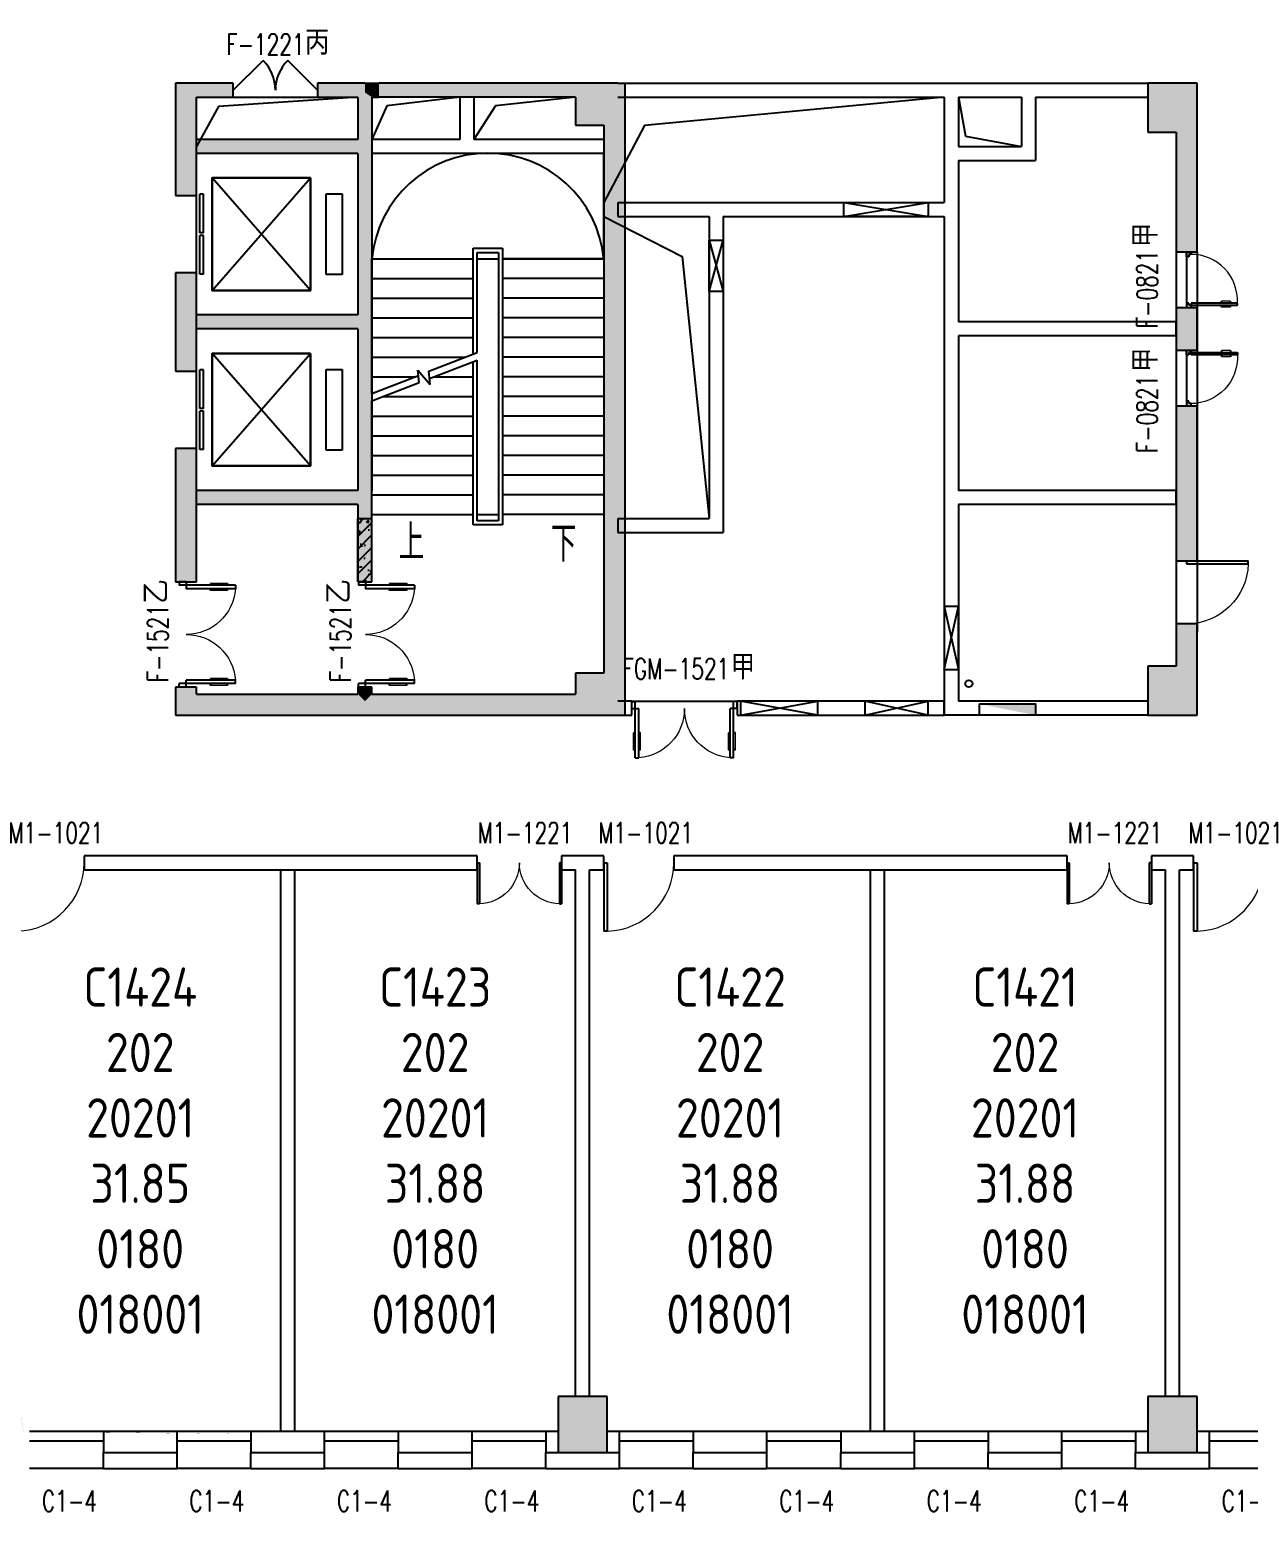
# Model space of a CAD drawing. Extents: x 2066852 to 2142668, y 313528 to 416301.
# Drawn here: x 2076938 to 2094308, y 313528 to 334627 of the extents above; entities that cross this region are included whole.
import ezdxf

# ---------------------------------------------------------------- set-up
doc = ezdxf.new("R2010")
doc.units = 0
doc.header["$LTSCALE"] = 1000
doc.header["$MEASUREMENT"] = 0
for name, color, linetype in [('body', 30, 'Continuous'), ('RM$', 5, 'Continuous'), ('RM$TXT', 5, 'Continuous'), ('消防', 222, 'Continuous')]:
    doc.layers.add(name, color=color, linetype=linetype)
doc.styles.add('_TCH_DIM', font='SIMPLEX', dxfattribs={"bigfont": 'GBCBIG'})
doc.styles.add('_TCH_WINDOW', font='txt.shx', dxfattribs={"height": 3.5, "bigfont": 'hztxt.shx'})
doc.styles.get("Standard").update_dxf_attribs({"font": 'gbenor.shx', "bigfont": 'gbcbig.shx'})

# ---------------------------------------------------------------- blocks, each defined once
blk = doc.blocks.new('cde')
at = {"layer": '消防'}
blk.add_hatch(color=256, dxfattribs=at).paths.add_polyline_path([(-873426.7166632321, -271674.3896962288), (-874226.7166632321, -271674.3896962288), (-873426.7166632321, -271834.3896962288)])
blk.add_lwpolyline([(-874226.7166632321, -271674.3896962288), (-873426.7166632321, -271674.3896962288), (-873426.7166632321, -271834.3896962288), (-874226.7166632321, -271834.3896962288)], close=True, dxfattribs=at)
blk = doc.blocks.new('$WINLIB2D$00000004')
for p, q in [((-0.5, 0.5), (0.5, 0.5)), ((-0.5, 0.2405796575893152), (0.5, 0.2405796575893152)), ((-0.4999999999999999, -0.5), (0.5, -0.5))]:
    blk.add_line(p, q)
blk = doc.blocks.new('$DorLib2D$00000001')
for p, q in [((0.45, 0.9750000000000001), (0.5000000000000002, 0.9750000000000001)), ((0.45, 0), (0.45, 0.9750000000000001)), ((0.5, 0), (0.5, 0.9750000000000001)), ((0.5, 0), (0.45, 0))]:
    blk.add_line(p, q)
at = {"lineweight": 13}
blk.add_arc((0.475, 0), 0.975, 91.4692835813538, 180, dxfattribs=at)
blk = doc.blocks.new('$DorLib2D$00000002')
for p, q in [((-0.5, -5.684341886080802e-17), (-0.5000000000000007, 0.4875)), ((-0.4750000000000007, 0.4875), (-0.5000000000000007, 0.4875)), ((-0.475, -2.842170943040401e-17), (-0.4750000000000007, 0.4875)), ((0.475, -2.842170943040401e-17), (0.4750000000000007, 0.4875)), ((0.4750000000000007, 0.4875), (0.5000000000000007, 0.4875)), ((0.5, -5.684341886080802e-17), (0.5000000000000007, 0.4875)), ((-0.5, -5.684341886080802e-17), (-0.475, -2.842170943040401e-17)), ((0.5, -5.684341886080802e-17), (0.475, -2.842170943040401e-17))]:
    blk.add_line(p, q)
at = {"lineweight": 13}
for centre, start, end in [((-0.4875, -4.263256414560601e-17), 0, 88.53071641864632), ((0.4875, -4.263256414560601e-17), 91.4692835813537, 180)]:
    blk.add_arc(centre, 0.4875, start, end, dxfattribs=at)
blk = doc.blocks.new('$DorLib2D$00000009')
for p, q in [((0.4128784780300046, 0.9052619659617922), (0.4128784780300046, 0.08070055595349494)), ((0.4541065485304194, 0.9052619659617922), (0.4128784780300046, 0.9052619659617922)), ((0.4541065485304194, 0.08070055595349494), (0.4541065485304194, 0.9052619659617922)), ((0.4128784780300046, 0.7821568824082695), (0.3780038555081039, 0.7821568824082694)), ((0.4128784780300046, 0.6235084014994399), (0.3780038555081039, 0.6235084014994398)), ((0.4889811710523202, 0.7821568824082694), (0.4541065485304194, 0.7821568824082695)), ((0.4889811710523202, 0.6235084014994398), (0.4541065485304194, 0.6235084014994399)), ((-0.4941390729791224, 0.08070055595349494), (-0.4529110024787076, 0.08070055595349494)), ((-0.4941390729791224, -0.001755585047334795), (-0.4941390729791224, 0.08070055595349494)), ((-0.4529110024787076, 0.08070055595349494), (-0.4529110024787076, 0.03947248545308008)), ((-0.4529110024787076, 0.03947248545308008), (-0.4116829319782927, 0.03947248545308008)), ((-0.4116829319782927, 0.03947248545308008), (-0.4116829319782927, -0.001755585047334795)), ((0.4128784780300046, 0.08070055595349494), (0.4541065485304194, 0.08070055595349494)), ((0.4541065485304194, 0.03947248545308008), (0.4128784780300046, 0.03947248545308008)), ((0.4128784780300046, 0.03947248545308008), (0.4128784780300046, -0.001755585047334795)), ((0.4953346190308343, 0.08070055595349494), (0.4541065485304194, 0.08070055595349494)), ((0.4541065485304194, 0.08070055595349494), (0.4541065485304194, 0.03947248545308008)), ((0.4953346190308343, -0.001755585047334795), (0.4953346190308343, 0.08070055595349494)), ((-0.4941390729791224, -0.001755585047334795), (-0.4941390729791224, -0.001755585047334795)), ((-0.4116829319782927, -0.001755585047334795), (-0.4941390729791224, -0.001755585047334795)), ((0.4128784780300046, -0.001755585047334795), (0.4953346190308343, -0.001755585047334795)), ((0.4953346190308343, -0.001755585047334795), (0.4953346190308343, -0.001755585047334795))]:
    blk.add_line(p, q)
at = {"lineweight": 13}
for p, q in [((0.3780038555081039, 0.7821568824082694), (0.3780038555081039, 0.6235084014994398)), ((0.4889811710523202, 0.7821568824082694), (0.4889811710523202, 0.6235084014994398))]:
    blk.add_line(p, q, dxfattribs=at)
blk.add_arc((0.3716497624938499, 0.08173193500353383), 0.8245614100082972, 87.13397114007623, 180.0716668053313, dxfattribs=at)
blk = doc.blocks.new('$DorLib2D$00000011')
for p, q in [((-0.4666666602065375, 0.4708801651422996), (-0.46666666020654, -0.06245316819156697)), ((-0.4666666602065375, 0.4708801651422996), (-0.4333333268731733, 0.4708801651422999)), ((-0.4333333268731733, 0.4708801651422999), (-0.4333333268731709, 0.004213498475166344)), ((0.4333333397943598, 0.4708801651422999), (0.4333333397943574, 0.004213498475166344)), ((0.4666666731277241, 0.4708801651422996), (0.4333333397943598, 0.4708801651422999)), ((0.4666666731277241, 0.4708801651422996), (0.4666666731277265, -0.06245316819156697)), ((-0.4833333268732257, 0.3962051976975873), (-0.466666660206538, 0.3962051976975872)), ((-0.41666666020649, 0.3962051976975873), (-0.4333333268731729, 0.3962051976975873)), ((0.4166666731276766, 0.3962051976975873), (0.4333333397943595, 0.3962051976975873)), ((0.4833333397944098, 0.3962051976975873), (0.4666666731277244, 0.3962051976975872)), ((-0.4833333268732233, 0.2345635206386193), (-0.4666666602065386, 0.2345635206386192)), ((-0.41666666020649, 0.2345635206386193), (-0.4333333268731721, 0.2345635206386192)), ((0.4166666731276741, 0.2345635206386193), (0.4333333397943586, 0.2345635206386192)), ((0.4833333397944074, 0.2345635206386193), (0.4666666731277251, 0.2345635206386192)), ((-0.4999999935399067, 0.004213498475166344), (-0.4333333268731709, 0.004213498475166344)), ((-0.4999999935399042, 0.004213498475176044), (-0.4999999935399067, -0.06245316819156697)), ((0.5000000064610932, 0.004213498475166344), (0.4333333397943574, 0.004213498475166344)), ((0.5000000064610907, 0.004213498475176044), (0.5000000064610932, -0.06245316819156697)), ((-0.4999999935399067, -0.06245316819156697), (-0.46666666020654, -0.06245316819156697)), ((0.5000000064610932, -0.06245316819156697), (0.4666666731277265, -0.06245316819156697))]:
    blk.add_line(p, q)
at = {"lineweight": 13}
for p, q in [((-0.4833333268732257, 0.3962051976975873), (-0.4833333268732233, 0.2345635206386193)), ((-0.41666666020649, 0.3962051976975873), (-0.41666666020649, 0.2345635206386193)), ((0.4166666731276766, 0.3962051976975873), (0.4166666731276741, 0.2345635206386193)), ((0.4833333397944098, 0.3962051976975873), (0.4833333397944074, 0.2345635206386193))]:
    blk.add_line(p, q, dxfattribs=at)
for centre, start, end in [((-0.46666666020654, 0.004213498475166344), 0, 85.90395624184767), ((0.4666666731277265, 0.004213498475166344), 94.09604375815232, 180)]:
    blk.add_arc(centre, 0.4666666666671332, start, end, dxfattribs=at)
blk = doc.blocks.new('$TCHSYS$LDOR22D')
for p, q in [((-0.5166666666663637, 0.8332552583810156), (-0.01666666666671013, 0.8332552583810156)), ((-0.5166666666663637, 0.8332552583810156), (-0.5166666666663637, 0.6666666666662593)), ((-0.01666666666671013, 0.8332552583810156), (-0.01666666666671013, 0.6666666666662593)), ((0.01666666666660888, 0.8332552583810156), (0.01666666666660888, 0.6666666666662593)), ((0.01666666666660888, 0.8332552583810156), (0.5166666666662572, 0.8332552583810156)), ((0.5166666666662572, 0.8332552583810156), (0.5166666666662572, 0.6666666666662593)), ((-0.5166666666663637, 0.6666666666662593), (-0.01666666666671013, 0.6666666666662593)), ((0.01666666666660888, 0.6666666666662593), (0.5166666666662572, 0.6666666666662593)), ((-0.5000000000000071, 0.4999999999999858), (0.5000000000000373, 0.4999999999999858))]:
    blk.add_line(p, q)
blk = doc.blocks.new('$DorLib2D$00000116')
at = {"color": 0}
for p, q in [((-0.4999999999999929, 7.105427357601002e-15), (-0.146446609406766, 0.353553390593234)), ((0.5000000000000071, 7.105427357601002e-15), (0.1464466094067731, 0.353553390593234))]:
    blk.add_line(p, q, dxfattribs=at)
for centre, radius, start, end in [((-0.4999999999984652, 4.831690603168681e-13), 0.4999999999984674, 0, 45), ((0.4999999999977511, 9.059419880941277e-13), 0.4999999999976598, 135, 180)]:
    blk.add_arc(centre, radius, start, end, dxfattribs=at)

msp = doc.modelspace()

# ---------------------------------------------------------------- hatches: boundary and pattern name
at = {"layer": 'body'}
for points in [[(2079313.169386288, 333664.5067237113), (2079838.169386306, 333664.5067237066), (2079838.169386308, 333864.5067237044), (2079013.169386288, 333864.5067237145)], [(2079013.169386288, 333864.5067237145), (2079013.169386288, 332264.506724525), (2079313.169386288, 332264.506724525), (2079313.169386288, 333664.5067237113)], [(2081713.169386332, 333864.5067236816), (2081038.169386308, 333864.5067236898), (2081038.169386306, 333664.506723692), (2081613.169386329, 333664.5067236832), (2081713.16938633, 333731.1733903391)], [(2081713.16938633, 333731.1733903391), (2081813.169386328, 333664.5067236527), (2081913.169386304, 333664.5067236792), (2081913.169386306, 333864.5067236792), (2081713.169386332, 333864.5067236816)], [(2083163.169386332, 333664.5067236776), (2083163.169386332, 333864.5067236776), (2081913.169386306, 333864.5067236778), (2081913.169386306, 333664.5067236778)], [(2084713.169386333, 333664.5067236775), (2084713.169386333, 333864.5067236775), (2083163.169386332, 333864.5067236776), (2083163.169386332, 333664.5067236776)], [(2085313.169386333, 333864.5067236774), (2084713.169386333, 333864.5067236772), (2084713.169386333, 333264.5067236772), (2085313.169386333, 333264.5067236774)], [(2085313.169386333, 333864.5067236774), (2085313.169386333, 333264.5067236774), (2085113.169386333, 333264.5067236774), (2085113.169386333, 333064.5067243578), (2085413.169386333, 333064.5067243578), (2085413.169386333, 333864.5067236774)], [(2092863.169386311, 333164.5028173328), (2093563.169386311, 333164.5028173328), (2093563.169386311, 333864.5067235836), (2092863.169386311, 333864.5067235836)], [(2081713.16938633, 333731.1733903391), (2081613.169386329, 333664.5067236832), (2081613.169386329, 333064.5067243645), (2081679.836052999, 332997.8400576981), (2081813.169386333, 333064.5067243651), (2081813.169386328, 333664.5067236527)], [(2093563.169386311, 333164.5028173328), (2093263.169386332, 333164.5028173328), (2093263.169386332, 331464.5067236815), (2093563.169386332, 331464.5067236815)], [(2081679.836052999, 332997.840057698), (2081613.169386329, 333064.5067243645), (2079313.169386292, 333064.5067243699), (2079313.169386292, 332864.5067243699), (2081613.169386335, 332864.5067243646)], [(2081679.836052999, 332997.8400576981), (2081613.169386335, 332864.5067243646), (2081613.169386336, 330564.5067246733), (2081679.836053, 330497.8400580064), (2081813.169386333, 330564.5067246726), (2081813.169386333, 333064.5067243651)], [(2085113.169386335, 325464.5067236798), (2085313.169386331, 325464.5067236799), (2085313.169386331, 324864.5067236798), (2085413.169386336, 324864.5067236798), (2085413.169386333, 333064.5067243578), (2085113.169386333, 333064.5067243578)], [(2079313.169386288, 329764.5067248302), (2079313.169386288, 331164.5067245251), (2079013.169386288, 331164.506724525), (2079013.169386288, 329764.5067248302)], [(2093563.169386332, 330064.5067236434), (2093563.169386332, 330664.5067236815), (2093263.169386332, 330664.5067236815), (2093263.169386332, 330064.5067236434)], [(2081679.836053, 330497.8400580064), (2081613.169386336, 330564.5067246733), (2079313.169386292, 330564.5067246776), (2079313.169386292, 330364.5067246776), (2081613.169386331, 330364.5067246734)], [(2081679.836053, 330497.8400580065), (2081613.169386331, 330364.5067246734), (2081613.169386332, 328064.5067249821), (2081679.836053, 327997.8400583158), (2081813.169386334, 328064.5067249833), (2081813.169386333, 330564.5067246726)], [(2093563.169386332, 327064.5067237324), (2093563.169386332, 329264.506723637), (2093263.169386332, 329264.506723637), (2093263.169386332, 327064.5067237324)], [(2079313.169386288, 326764.5067236921), (2079313.169386288, 328664.5067248302), (2079013.169386288, 328664.5067248302), (2079013.169386288, 326764.5067236922)], [(2081679.836053, 327997.8400583158), (2081613.169386332, 328064.5067249821), (2079313.169386292, 328064.5067249882), (2079313.169386292, 327864.5067249882), (2081613.169386335, 327864.5067249822)], [(2081613.169386335, 327864.5067249822), (2081613.169386337, 326764.5067236855), (2081813.169386333, 326764.5067236856), (2081813.169386334, 328064.5067249833), (2081679.836053, 327997.8400583158)], [(2093263.169386332, 325564.5028173339), (2093563.169386332, 325564.5028173339), (2093563.169386332, 326164.5067237324), (2093263.169386332, 326164.5067237324)], [(2092863.169386311, 324864.5067235847), (2093563.169386311, 324864.5067235847), (2093563.169386311, 325564.5028173339), (2092863.169386311, 325564.5028173339)], [(2085313.169386331, 325464.5067236799), (2084713.169386331, 325464.5067236797), (2084713.169386331, 324864.5067236797), (2085313.169386331, 324864.5067236799)], [(2079313.169386288, 325164.5067236947), (2079313.169386288, 325264.5067236921), (2079013.169386288, 325264.5067236921), (2079013.169386288, 324864.506723695)], [(2079313.169386288, 325164.5067236947), (2079013.169386288, 324864.506723695), (2081713.169386334, 324864.5067236889), (2081713.169386335, 325064.5067236884), (2081613.169386336, 325164.5067236893)], [(2081813.169386334, 325164.5067236872), (2081813.169386333, 325264.5067236856), (2081613.169386337, 325264.5067236855), (2081613.169386336, 325164.5067236893), (2081713.169386335, 325064.5067236884)], [(2081713.169386335, 325064.5067236884), (2081713.169386334, 324864.5067236889), (2084713.169386331, 324864.5067236817), (2084713.169386331, 325164.5067236817), (2081813.169386334, 325164.5067236872)], [(2084463.169386332, 314364.5067234883), (2085163.169386332, 314364.5067234883), (2085163.169386332, 315164.5028172377), (2084463.169386332, 315164.5028172377)], [(2092863.169386332, 314364.5067234883), (2093563.169386332, 314364.5067234883), (2093563.169386332, 315164.5028172377), (2092863.169386332, 315164.5028172377)]]:
    msp.add_hatch(color=256, dxfattribs=at).paths.add_polyline_path(points)
h = msp.add_hatch(dxfattribs=at)
h.set_pattern_fill('钢筋混凝土', color=256, scale=50, style=0)
h.set_pattern_definition([(45, (1903935.410986556, 671751.7089575301), (-88.38834764831843, 88.38834764831844), []), (49.99999999999999, (1903935.410986556, 671751.7089575301), (358.6300913003767, -31.37606749129755), [37.5, -412.5]), (355, (1903935.410986556, 671751.7089575301), (-69.3756668065, 376.0960668500059), [30, -330]), (100.4514, (1903965.296826555, 671749.09428753), (289.2546908570108, 344.7197710304768), [31.870095, -350.571056]), (46.18420000000002, (1903935.410986556, 671851.7089575301), (533.6205243128222, -82.75950716450905), [56.24999999999999, -618.7499999999999]), (96.6356, (1903979.879359056, 671844.81230403), (467.3313527743517, 487.0589354502209), [47.805144, -525.8565]), (351.1842, (1903935.410986556, 671851.7089575301), (467.3309725668136, 487.0593004626623), [45, -495]), (21, (1903985.410986556, 671826.7089575301), (298.4535260592309, -201.3094453326694), [37.5, -412.5]), (326.0000000000001, (1903985.410986556, 671826.7089575301), (121.6576659607909, 362.5750225234265), [30, -330]), (71.4514, (1904010.282103056, 671809.9331545301), (420.111314290745, 161.2652483549762), [31.870095, -350.571056]), (37.50000000000001, (1903935.410986556, 671751.7089575301), (6.079927658645334, 166.4469269156558), [0, -326, 0, -335, 0, -331.25]), (7.499999999999999, (1903935.410986556, 671751.7089575301), (131.5347687210743, 197.2058559411801), [0, -191, 0, -318.5, 0, -126.25]), (327.5, (1903823.910986556, 671751.7089575301), (266.9112180862045, -11.2774358671899), [0, -125, 0, -390, 0, -517.5]), (317.5, (1903773.910986556, 671751.7089575301), (291.5930846711931, 50.05249116615882), [0, -162.5, 0, -259, 0, -367.5])])
h.paths.add_polyline_path([(2081813.169386287, 326764.5067256571), (2081813.169386289, 327664.5067249872), (2081613.169386289, 327664.5067249878), (2081613.169386287, 326764.5067256576)])

# ---------------------------------------------------------------- linework, layer by layer
for p, q in [((2079838.169386308, 333864.5067237044), (2079013.169386288, 333864.5067237145)), ((2079013.169386288, 333864.5067237145), (2079013.169386288, 332264.506724525)), ((2079838.169386306, 333664.5067237066), (2079838.169386308, 333864.5067237044)), ((2081713.169386332, 333864.5067236816), (2081038.169386308, 333864.5067236898)), ((2081038.169386308, 333864.5067236898), (2081038.169386306, 333664.506723692)), ((2081713.169386332, 333864.5067236816), (2081913.169386306, 333864.5067236792)), ((2083163.169386332, 333864.5067236776), (2081913.169386306, 333864.5067236778)), ((2084713.169386332, 333864.5067236771), (2083163.169386332, 333864.5067236776)), ((2085313.169386333, 333864.5067236774), (2084713.169386333, 333864.5067236772)), ((2085313.169386332, 333864.5067236797), (2090163.169386328, 333864.5067237706)), ((2085413.169386333, 333864.5067236774), (2085413.169386333, 333064.5067243578)), ((2090163.169386328, 333864.5067237469), (2091263.169386328, 333864.5067237703)), ((2091263.169386328, 333864.5067237703), (2092863.169386307, 333864.5067238164)), ((2093563.169386311, 333864.5067235836), (2092863.169386311, 333864.5067235836)), ((2092863.169386311, 333864.5067235836), (2092863.169386311, 333164.5028173328)), ((2093563.169386311, 333164.5028173328), (2093563.169386311, 333864.5067235836)), ((2079313.169386288, 333664.5067237113), (2079838.169386306, 333664.5067237066)), ((2079313.169386288, 332264.506724525), (2079313.169386288, 333664.5067237113)), ((2081613.169386308, 333664.5067236844), (2079628.673909141, 333531.1233295191)), ((2079838.169386305, 333664.5067185439), (2081038.169386315, 333664.5067185293)), ((2081038.169386306, 333664.506723692), (2081613.169386329, 333664.5067236832)), ((2081613.169386329, 333664.5067236832), (2081613.169386329, 333064.5067243645)), ((2081813.169386328, 333664.5067236527), (2081813.169386333, 333064.5067243651)), ((2081813.169386328, 333664.5067236527), (2081913.169386304, 333664.5067236792)), ((2083163.169386332, 333664.5067236776), (2081913.169386306, 333664.5067236778)), ((2083063.169386337, 333664.5067236753), (2082022.589385889, 333539.6989009599)), ((2083063.169386328, 333664.5067236718), (2083063.169386328, 333064.5067243593)), ((2084713.169386332, 333664.5067236772), (2083163.169386332, 333664.5067236776)), ((2083263.169386337, 333664.5067236718), (2083263.169386337, 333064.5067243602)), ((2084713.169386336, 333664.5067236756), (2083572.589385888, 333539.6989009603)), ((2084713.169386332, 333664.5067236737), (2084713.169386333, 333264.5067236772)), ((2085313.169386332, 333664.5067236797), (2089963.169386328, 333664.5067237666)), ((2089963.169386328, 333664.5067237666), (2089963.169386328, 332964.5067237469)), ((2090163.169386328, 333664.5067237434), (2090263.013000395, 333108.5902423826)), ((2090163.169386328, 333664.5067237461), (2090163.169386328, 332964.5067237464)), ((2090163.169386328, 333664.5067237461), (2091063.169386328, 333664.5067237652)), ((2091063.169386328, 333664.5067237652), (2091063.169386327, 332964.5067237654)), ((2091263.169386324, 333664.5067237713), (2091263.169386324, 332764.5067237698)), ((2091263.169386324, 333664.5067237713), (2092863.169386307, 333664.5067238159)), ((2079628.673909141, 333531.1233295191), (2079313.16938629, 332964.5067243648)), ((2082022.589385889, 333539.6989009599), (2081813.169386329, 333064.5067243649)), ((2083572.589385888, 333539.6989009603), (2083263.169386327, 333064.5067243652)), ((2084713.169386333, 333264.5067236772), (2085113.169386329, 333264.5067236756)), ((2085113.169386329, 333264.5067236755), (2085113.169386333, 333064.5067243578)), ((2092863.169386311, 333164.5028173328), (2093263.169386332, 333164.502817328)), ((2093263.169386331, 333164.502817328), (2093263.169386332, 331464.5067236815)), ((2093563.169386332, 331464.5067236815), (2093563.169386334, 333164.502817328)), ((2081613.169386329, 333064.5067243645), (2079313.169386292, 333064.5067243699)), ((2079313.169386292, 332864.5067243699), (2079313.169386292, 333064.5067243699)), ((2081813.169386333, 333064.5067243651), (2081813.169386333, 330564.5067246726)), ((2083063.169386328, 333064.5067243593), (2081813.169386332, 333064.5067243621)), ((2085113.169386329, 333064.5067243566), (2083263.169386337, 333064.5067243602)), ((2085113.169386333, 333064.5067243578), (2085113.169386335, 325464.5067236755)), ((2085413.169386333, 333064.5067243578), (2085413.169386336, 324864.5067236798)), ((2089963.169386328, 332964.5067237469), (2089963.16938633, 332164.506723735)), ((2090163.169386328, 332964.5067237464), (2091063.169386327, 332964.5067237654)), ((2090263.013000395, 333108.5902423826), (2091063.16938633, 332964.506723762)), ((2081613.169386335, 332864.5067243646), (2079313.169386292, 332864.5067243699)), ((2081613.169386335, 332864.5067243646), (2081613.169386336, 330564.5067246733)), ((2083163.169386332, 332864.5067243619), (2081813.169386332, 332864.5067243621)), ((2085113.1693863, 332864.5067243649), (2081813.1693863, 332864.5067243649)), ((2081813.1693863, 332864.5067243649), (2081813.1693863, 331364.5067243649)), ((2085113.169386329, 332864.5067243565), (2083163.169386332, 332864.5067243619)), ((2085113.1693863, 331364.5067243649), (2085113.1693863, 332864.5067243649)), ((2090163.169386321, 332764.5067237464), (2091263.169386324, 332764.5067237698)), ((2090163.169386321, 332764.5067237464), (2090163.169386327, 332164.5067237469)), ((2079538.169386301, 330914.5067245213), (2079538.1693863, 332514.5067245208)), ((2079538.1693863, 332514.5067245208), (2080938.169386303, 332514.5067245209)), ((2080938.169386303, 330914.5067245214), (2079538.1693863, 332514.5067245208)), ((2079538.169386301, 330914.5067245213), (2080938.169386303, 332514.5067245209)), ((2080938.169386303, 332514.5067245209), (2080938.169386303, 330914.5067245214)), ((2079013.169386288, 332264.506724525), (2079313.169386288, 332264.506724525)), ((2081163.169386315, 331139.5067245967), (2081163.169386315, 332289.5067244456)), ((2081163.169386315, 332289.5067244456), (2081388.169386322, 332289.5067244456)), ((2081388.169386322, 332289.5067244456), (2081388.169386322, 331139.5067245968)), ((2085313.169386332, 332164.5067234242), (2086813.169386354, 332164.5067235329)), ((2085313.169386332, 332164.5067234242), (2085313.169386347, 331964.5067234242)), ((2086813.169386354, 332164.5067235329), (2089963.16938633, 332164.506723735)), ((2088531.388253106, 332164.5067237269, -200000), (2089731.388253106, 332164.5067237269, -200000)), ((2088531.388253108, 331964.5067236918, -200000), (2088531.388253106, 332164.5067237269, -200000)), ((2088531.388253108, 331964.5067236918), (2089731.388253106, 332164.5067237621, -200000)), ((2088531.388253106, 332164.5067236918, -200000), (2089731.388253108, 331964.5067236918, -200000)), ((2089731.388253106, 332164.5067237269, -200000), (2089731.388253108, 331964.5067236918, -200000)), ((2090163.169386327, 332164.5067237469), (2090163.169386327, 330464.5067236631)), ((2085113.169386331, 331964.5067234312), (2086229.811709741, 331395.3089521755)), ((2085313.169386347, 331964.5067234242), (2086613.169386354, 331964.5067235196)), ((2086613.169386354, 331964.5067235196), (2086613.169386354, 327664.5067235175)), ((2086813.169386353, 331964.5067235322), (2086813.169386353, 327464.5067235299)), ((2086813.169386353, 331964.5067235322), (2089963.169386324, 331964.5067237334)), ((2089731.388253108, 331964.5067236918, -200000), (2088531.388253108, 331964.5067236918, -200000)), ((2089963.169386324, 331964.5067237334), (2089963.169386327, 330364.5067236627)), ((2083253.169386298, 330006.2726929085), (2083253.169386299, 331514.5067243639)), ((2083253.169386299, 331514.5067243639), (2083673.169386301, 331514.5067243639)), ((2083673.169386301, 331514.5067243639), (2083673.169386301, 327574.5067243639)), ((2086613.169386192, 331629.5803744421), (2086813.169386353, 331629.5803744421)), ((2086613.169386192, 330899.5803744421), (2086613.169386192, 331629.5803744421)), ((2086613.169386192, 331629.5803744421), (2086813.169386353, 330899.5803744421)), ((2086613.169386353, 330899.5803744421), (2086813.169386353, 331629.5803744421)), ((2086813.169386353, 331629.5803744421), (2086813.169386353, 330899.5803744421)), ((2093263.169386333, 331464.5067185218), (2093263.169386333, 330664.5067185218)), ((2093263.169386332, 331464.5067236815), (2093263.169386332, 326164.5067237324)), ((2093263.169386332, 331464.5067236815), (2093563.169386332, 331464.5067236815)), ((2093411.764918295, 331464.5067185218), (2093411.764918295, 330664.5067185218)), ((2093563.169386332, 331464.5067236815), (2093563.169386331, 326048.282741563)), ((2081813.169386301, 329446.7102439282), (2081813.1693863, 331364.5067243649)), ((2081813.1693863, 331364.5067243649), (2083253.169386298, 331364.5067243606)), ((2081813.1693863, 331364.5067243649), (2083253.169386298, 331364.5067243647)), ((2083313.169386301, 330029.5877949508), (2083313.169386301, 331454.5067243639)), ((2083313.169386301, 331454.5067243639), (2083613.169386299, 331454.5067243639)), ((2083313.169386299, 330029.5877949499), (2083313.1693863, 331364.5067243649)), ((2083313.169386301, 331364.5067243647), (2083613.169386299, 331364.506724363)), ((2083613.169386299, 331454.5067243639), (2083613.169386299, 327634.5067243639)), ((2083613.1693863, 331364.5067243649), (2083613.1693863, 327724.5067243649)), ((2085113.1693863, 331364.5067243649), (2083673.1693863, 331364.5067243656)), ((2083673.1693863, 331364.506724363), (2085113.1693863, 331364.5067243649)), ((2085113.1693863, 331364.5067243649), (2085113.1693863, 327724.5067243649)), ((2086229.811709741, 331395.3089521755), (2086613.169386351, 327664.5067235295)), ((2079313.169386288, 331164.5067245251), (2079013.169386288, 331164.506724525)), ((2079013.169386288, 331164.506724525), (2079013.169386288, 329764.5067248302)), ((2079313.169386288, 329764.5067248302), (2079313.169386288, 331164.5067245251)), ((2081388.169386322, 331139.5067245968), (2081163.169386315, 331139.5067245967)), ((2081813.1693863, 331084.5067243649), (2083253.169386298, 331084.5067243606)), ((2085113.1693863, 331084.5067243649), (2083673.1693863, 331084.5067243656)), ((2080938.169386303, 330914.5067245214), (2079538.169386301, 330914.5067245213)), ((2086813.169386353, 330899.5803744421), (2086613.169386192, 330899.5803744421)), ((2081813.1693863, 330804.5067243649), (2083253.169386298, 330804.5067243606)), ((2085113.1693863, 330804.5067243649), (2083673.1693863, 330804.5067243656)), ((2093563.169386332, 330664.5067236815), (2093263.169386332, 330664.5067236815)), ((2093263.169386332, 330664.5067236815), (2093263.169386332, 330064.5067236434)), ((2093563.169386332, 330064.5067236434), (2093563.169386332, 330664.5067236815)), ((2081613.169386336, 330564.5067246733), (2079313.169386292, 330564.5067246776)), ((2079313.169386292, 330364.5067246776), (2079313.169386292, 330564.5067246776)), ((2081813.169386333, 330564.5067246726), (2081813.169386334, 328064.5067249833)), ((2081813.1693863, 330524.5067243649), (2083253.169386298, 330524.5067243656)), ((2085113.1693863, 330524.5067243649), (2083673.1693863, 330524.5067243656)), ((2093263.169386384, 330464.5067236602), (2090163.169386327, 330464.5067236631)), ((2093263.169386384, 330264.5067236602), (2093263.169386384, 330464.5067236602)), ((2081613.169386331, 330364.5067246734), (2079313.169386292, 330364.5067246776)), ((2081613.169386331, 330364.5067246734), (2081613.169386332, 328064.5067249821)), ((2081813.1693863, 330244.5067243649), (2083253.169386298, 330244.5067243656)), ((2085113.1693863, 330244.5067243649), (2083673.1693863, 330244.5067243656)), ((2089963.169386327, 330364.5067236627), (2089963.169386326, 328064.5067235774)), ((2093263.169386384, 330264.5067236602), (2090163.169386327, 330264.506723662)), ((2090163.169386327, 330264.506723662), (2090163.169386327, 328064.5067235779)), ((2079538.169386297, 328414.5067248301), (2079538.169386297, 330014.5067248296)), ((2079538.169386297, 330014.5067248296), (2080938.169386299, 330014.5067248297)), ((2080938.169386299, 328414.5067248302), (2079538.169386297, 330014.5067248296)), ((2079538.169386297, 328414.5067248301), (2080938.169386299, 330014.5067248297)), ((2080938.169386299, 330014.5067248297), (2080938.169386299, 328414.5067248302)), ((2082622.68338547, 329761.2752688349), (2083313.169386299, 330029.5877949563)), ((2093263.169386333, 330064.5067184772), (2093263.169386333, 329264.5067184772)), ((2093263.169386332, 330064.5067236434), (2093563.169386332, 330064.5067236434)), ((2093411.764918295, 330060.774413701), (2093411.764918295, 329264.5067184772)), ((2081163.169386311, 328639.5067249055), (2081163.169386311, 329789.5067247543)), ((2081163.169386311, 329789.5067247543), (2081388.169386319, 329789.5067247544)), ((2081388.169386319, 329789.5067247544), (2081388.169386319, 328639.5067249056)), ((2081813.1693863, 329964.5067243649), (2083145.687201231, 329964.5067243678)), ((2082485.05409271, 329600.5099952641), (2082465.674073246, 329777.885865143)), ((2082465.674073246, 329777.885865143), (2082642.96840885, 329575.6163391141)), ((2082633.927856031, 329658.3601116481), (2083313.169386299, 329922.3032047915)), ((2083253.169386299, 327574.5067243639), (2083253.169386298, 329898.9881027545)), ((2083313.1693863, 327724.5067243649), (2083313.169386299, 329922.3032047956)), ((2083313.169386301, 327634.5067243639), (2083313.169386301, 329922.3032047966)), ((2085113.1693863, 329964.5067243649), (2083673.1693863, 329964.5067243656)), ((2079013.169386288, 329764.5067248302), (2079313.169386288, 329764.5067248302)), ((2081813.169386301, 329446.7102439344), (2082473.809622149, 329703.4251524509)), ((2081813.1693863, 329684.5067243649), (2082425.124195738, 329684.506724367)), ((2081813.169386301, 329339.4256537702), (2082485.05409271, 329600.5099952641)), ((2082642.96840885, 329575.6163391141), (2082622.68338547, 329761.2752688349)), ((2082701.214576893, 329684.5067243672), (2083253.169386298, 329684.5067243656)), ((2085113.1693863, 329684.5067243649), (2083673.1693863, 329684.5067243656)), ((2081980.651571409, 329404.5067243663), (2083253.169386298, 329404.5067243656)), ((2085113.1693863, 329404.5067243649), (2083673.1693863, 329404.5067243656)), ((2081813.1693863, 327724.5067243649), (2081813.169386301, 329339.4256537694)), ((2093563.169386332, 329264.506723637), (2093263.169386332, 329264.506723637)), ((2093263.169386332, 329264.506723637), (2093263.169386332, 327064.5067237324)), ((2093563.169386332, 327064.5067237324), (2093563.169386332, 329264.506723637)), ((2081813.1693863, 329124.5067243649), (2083253.169386298, 329124.5067243656)), ((2085113.1693863, 329124.5067243649), (2083673.1693863, 329124.5067243656)), ((2081813.1693863, 328844.5067243649), (2083253.169386298, 328844.5067243656)), ((2085113.1693863, 328844.5067243649), (2083673.1693863, 328844.5067243656)), ((2079313.169386288, 328664.5067248302), (2079013.169386288, 328664.5067248302)), ((2079013.169386288, 328664.5067248302), (2079013.169386288, 326764.5067236922)), ((2079313.169386288, 326764.5067236921), (2079313.169386288, 328664.5067248302)), ((2081388.169386319, 328639.5067249056), (2081163.169386311, 328639.5067249055)), ((2081813.1693863, 328564.5067243649), (2083253.169386298, 328564.5067243656)), ((2085113.1693863, 328564.5067243649), (2083673.1693863, 328564.5067243656)), ((2080938.169386299, 328414.5067248302), (2079538.169386297, 328414.5067248301)), ((2081813.1693863, 328284.5067243649), (2083253.169386298, 328284.5067243656)), ((2085113.1693863, 328284.5067243649), (2083673.1693863, 328284.5067243656)), ((2081613.169386332, 328064.5067249821), (2079313.169386292, 328064.5067249882)), ((2079313.169386292, 327864.5067249882), (2079313.169386292, 328064.5067249882)), ((2081813.169386333, 326764.5067236856), (2081813.169386334, 328064.5067249833)), ((2081813.1693863, 328004.5067243649), (2083253.169386298, 328004.5067243656)), ((2085113.1693863, 328004.5067243649), (2083673.1693863, 328004.5067243656)), ((2089963.169386326, 328064.5067235774), (2089963.169386324, 324864.5067235787)), ((2093263.16938635, 328064.5067235754), (2090163.169386327, 328064.5067235779)), ((2093263.16938635, 327864.5067235754), (2093263.16938635, 328064.5067235754)), ((2081613.169386335, 327864.5067249822), (2079313.169386292, 327864.5067249882)), ((2081613.169386335, 327864.5067249822), (2081613.169386337, 326764.5067236855)), ((2081613.169386287, 326764.5067256576), (2081613.169386289, 327664.5067249878)), ((2081613.169386289, 327664.5067249878), (2081813.169386289, 327664.5067249872)), ((2081813.1693863, 327724.5067243649), (2083253.169386298, 327724.5067243656)), ((2081813.169386287, 326764.5067256571), (2081813.169386289, 327664.5067249872)), ((2083313.1693863, 327724.5067243649), (2083613.1693863, 327724.5067243649)), ((2085113.1693863, 327724.5067243649), (2083673.1693863, 327724.5067243656)), ((2085313.169386332, 327664.5067234243), (2086613.169386354, 327664.5067235175)), ((2085313.169386332, 327664.5067234243), (2085313.169386346, 327464.5067234243)), ((2093263.16938635, 327864.5067235754), (2090163.169386325, 327864.5067235769)), ((2090163.169386325, 327864.5067235769), (2090163.169386325, 325064.5067235781)), ((2083673.169386301, 327574.5067243639), (2083253.169386299, 327574.5067243639)), ((2083613.169386299, 327634.5067243639), (2083313.169386301, 327634.5067243639)), ((2085313.169386346, 327464.5067234243), (2086813.169386353, 327464.5067235299)), ((2093263.169386332, 327064.5067237324), (2093563.169386332, 327064.5067237324)), ((2079013.169386288, 326764.5067236922), (2079313.169386288, 326764.5067236921)), ((2081613.169386287, 326764.5067256576), (2081813.169386287, 326764.5067256571)), ((2081613.169386337, 326764.5067236855), (2081813.169386333, 326764.5067236856)), ((2090163.169386324, 326414.4806443212), (2089963.169386324, 326414.4806443212)), ((2089963.169386324, 326414.4806443212), (2089963.169386324, 325514.4806443212)), ((2089963.169386324, 326414.4806443212), (2090163.169386324, 325514.4806443212)), ((2089963.169386324, 325514.4806443212), (2090163.169386324, 326414.4806443212)), ((2090163.169386324, 325514.4806443212), (2090163.169386324, 326414.4806443212)), ((2093563.169386332, 326164.5067237324), (2093263.169386332, 326164.5067237324)), ((2093263.169386332, 326164.5067237324), (2093263.169386336, 325564.502817328)), ((2093563.169386328, 325564.502817328), (2093563.169386332, 326164.5067237324)), ((2093263.169386333, 325564.502817328), (2092863.169386311, 325564.5028173339)), ((2092863.169386311, 325564.5028173339), (2092863.169386311, 324864.5067235847)), ((2093563.169386311, 324864.5067235847), (2093563.169386311, 325564.5028173339)), ((2085113.169386335, 325464.5067236755), (2084713.169386331, 325464.5067236797)), ((2084713.169386331, 325464.5067236797), (2084713.169386335, 325164.5067236815)), ((2089963.169386324, 325514.4806443212), (2090163.169386324, 325514.4806443212)), ((2079313.169386288, 325264.5067236921), (2079013.169386288, 325264.5067236921)), ((2079013.169386288, 325264.5067236921), (2079013.169386288, 324864.506723695)), ((2079313.169386288, 325164.5067236947), (2079313.169386288, 325264.5067236921)), ((2079313.169386288, 325164.5067236947), (2081613.169386336, 325164.5067236893)), ((2081813.169386333, 325264.5067236856), (2081613.169386337, 325264.5067236855)), ((2081613.169386337, 325264.5067236855), (2081613.169386336, 325164.5067236893)), ((2081813.169386334, 325164.5067236872), (2081813.169386333, 325264.5067236856)), ((2081813.169386334, 325164.5067236872), (2084713.169386331, 325164.5067236817)), ((2085513.169386336, 325064.5067235779), (2085313.169386336, 325064.50672358)), ((2085513.169386324, 325064.5067184184), (2087013.169396019, 325064.506718418)), ((2085513.169386335, 324864.5067235794), (2085513.169386336, 325064.5067235779)), ((2089963.169386325, 325064.5067235776), (2087013.169386326, 325064.5067235773)), ((2087013.169386326, 325064.5067235773), (2087013.169386326, 324864.5067235788)), ((2088163.169386355, 325064.5067236242, -200000), (2087063.169386355, 325064.5067236242, -200000)), ((2087063.169386355, 325064.5067236242, -200000), (2087063.169386355, 324864.5067236244, -200000)), ((2087063.169386355, 324864.5067236244, -200000), (2088163.169386355, 325064.5067236242, -200000)), ((2088163.169386355, 324864.5067236242, -200000), (2087063.169386355, 325064.5067236242, -200000)), ((2088163.169386355, 324864.5067236244, -200000), (2088163.169386355, 325064.5067236242, -200000)), ((2089731.388253108, 325064.5067236235, -200000), (2088831.388253108, 325064.5067236235, -200000)), ((2088831.388253108, 325064.5067236235, -200000), (2088831.388253108, 324864.5067236238, -200000)), ((2088831.388253108, 324864.5067236238, -200000), (2089731.388253108, 325064.5067236235, -200000)), ((2089731.388253108, 324864.5067236235, -200000), (2088831.388253108, 325064.5067236238, -200000)), ((2089731.388253108, 324864.5067236238, -200000), (2089731.388253108, 325064.5067236235, -200000)), ((2089963.169386325, 324864.5067235776), (2089963.169386325, 325064.5067235776)), ((2092863.169386317, 325064.5067235754), (2090163.169386325, 325064.5067235781)), ((2079013.169386288, 324864.506723695), (2081713.169386334, 324864.5067236889)), ((2081713.169386334, 324864.5067236889), (2084713.169386331, 324864.5067236817)), ((2084713.169386331, 324864.5067236797), (2085313.169386331, 324864.5067236799)), ((2085313.169386336, 324864.5067235712), (2085513.169386335, 324864.5067235794)), ((2087013.169386326, 324864.5067235788), (2089963.169386325, 324864.5067235776)), ((2087063.169386355, 324864.5067236244, -200000), (2088163.169386355, 324864.5067236244, -200000)), ((2088831.388253108, 324864.5067236238, -200000), (2089731.388253108, 324864.5067236238, -200000)), ((2092863.169386317, 324864.5067235747), (2089963.169386324, 324864.5067235787)), ((2092863.169386311, 324864.5067235847), (2093563.169386311, 324864.5067235847)), ((2083313.036793213, 322864.5067238655), (2077713.169386291, 322864.5067238656)), ((2077713.169386291, 322864.5067238656), (2077713.169386291, 322664.5067238518)), ((2083313.036793213, 322664.5067238517), (2083313.036793213, 322864.5067238655)), ((2084713.169386307, 322864.5067238554), (2084513.036793365, 322864.5067238655)), ((2084513.036793365, 322864.5067238655), (2084513.036793365, 322664.5067238517)), ((2085113.169386291, 322864.5067238496), (2084713.169386307, 322864.5067238554)), ((2085113.169386291, 322664.5067238607), (2085113.169386291, 322864.5067238496)), ((2091713.036793365, 322864.5067238496), (2086113.169386292, 322864.5067238496)), ((2086113.169386292, 322864.5067238496), (2086113.169386292, 322664.5067238607)), ((2091713.036793365, 322664.5067238607), (2091713.036793365, 322864.5067238496)), ((2093113.169386309, 322864.5067238554), (2092913.036793365, 322864.5067238496)), ((2092913.036793365, 322864.5067238496), (2092913.036793365, 322664.5067238607)), ((2093513.169386292, 322864.506723858), (2093113.169386308, 322864.5067238554)), ((2093513.169386291, 322664.506723863), (2093513.169386292, 322864.506723858)), ((2077713.169386291, 322664.5067238518), (2083313.036793213, 322664.5067238517)), ((2080513.1693863, 314664.5067238653), (2080513.16938631, 322664.5067238458)), ((2080713.16938631, 314664.5067238653), (2080713.169386312, 322664.506723852)), ((2084513.036793365, 322664.5067238517), (2084713.169386312, 322664.506723851)), ((2084713.16938631, 315164.5028172085), (2084713.169386312, 322664.506723851)), ((2084913.169386305, 315164.5028172084), (2084913.169386311, 322664.5067238642)), ((2084913.169386311, 322664.5067238642), (2085113.169386291, 322664.5067238607)), ((2086113.169386292, 322664.5067238607), (2091713.036793365, 322664.5067238607)), ((2088913.169386305, 314664.5067238508), (2088913.169386311, 322664.506723861)), ((2089113.169386314, 314664.5067238508), (2089113.169386313, 322664.5067238635)), ((2092913.036793365, 322664.5067238607), (2093113.169386313, 322664.5067238642)), ((2093113.169386314, 315164.5028172084), (2093113.169386313, 322664.5067238642)), ((2093313.169386296, 315164.5028172084), (2093313.169386313, 322664.5067238586)), ((2093313.169386313, 322664.5067238586), (2093513.169386291, 322664.506723863)), ((2085163.169386332, 315164.5028172377), (2084463.169386332, 315164.5028172377)), ((2084463.169386332, 315164.5028172377), (2084463.169386332, 314364.5067234883)), ((2085163.169386332, 314364.5067234883), (2085163.169386332, 315164.5028172377)), ((2093563.169386332, 315164.5028172377), (2092863.169386332, 315164.5028172377)), ((2092863.169386332, 315164.5028172377), (2092863.169386332, 314364.5067234883)), ((2093563.169386332, 314364.5067234883), (2093563.169386332, 315164.5028172377)), ((2079038.169386292, 314664.5067238653), (2077988.169386393, 314664.5067238653)), ((2077988.169386393, 314664.5067238653), (2077988.169386393, 314364.5067238508)), ((2079038.169386292, 314364.5067238508), (2079038.169386292, 314664.5067238653)), ((2081138.169386393, 314664.5067238653), (2080088.169386393, 314664.5067238653)), ((2080088.169386393, 314664.5067238653), (2080088.169386393, 314364.5067238508)), ((2081138.169386393, 314364.5067238508), (2081138.169386393, 314664.5067238653)), ((2083238.169386393, 314664.5067238653), (2082188.169386393, 314664.5067238653)), ((2082188.169386393, 314664.5067238653), (2082188.169386393, 314364.5067238508)), ((2083238.169386393, 314364.5067238508), (2083238.169386393, 314664.5067238653)), ((2084463.169386346, 314664.5067238815), (2084288.169386393, 314664.5067238653)), ((2084288.169386393, 314664.5067238653), (2084288.169386393, 314364.5067238508)), ((2085338.169386393, 314664.5067238508), (2085163.169386347, 314664.5067240522)), ((2085338.169386393, 314364.5067238508), (2085338.169386393, 314664.5067238508)), ((2087438.169386393, 314664.5067238508), (2086388.169386393, 314664.5067238508)), ((2086388.169386393, 314664.5067238508), (2086388.169386393, 314364.5067238508)), ((2087438.169386393, 314364.5067238508), (2087438.169386393, 314664.5067238508)), ((2089538.169386393, 314664.5067238508), (2088488.169386393, 314664.5067238508)), ((2088488.169386393, 314664.5067238508), (2088488.169386393, 314364.5067238508)), ((2089538.169386393, 314364.5067238508), (2089538.169386393, 314664.5067238508)), ((2091638.169386393, 314664.5067238508), (2090588.169386393, 314664.5067238508)), ((2090588.169386393, 314664.5067238508), (2090588.169386393, 314364.5067238508)), ((2091638.169386393, 314364.5067238508), (2091638.169386393, 314664.5067238508)), ((2092863.169386352, 314664.5067236386), (2092688.169386393, 314664.5067238508)), ((2092688.169386393, 314664.5067238508), (2092688.169386393, 314364.5067238508)), ((2093738.169386393, 314664.5067238595), (2093563.169386201, 314664.5067236976)), ((2093738.169386393, 314364.5067238595), (2093738.169386393, 314664.5067238595)), ((2077988.169386393, 314364.5067238508), (2079038.169386292, 314364.5067238508)), ((2077988.169386393, 314139.5067238508), (2077988.169386393, 314364.5067238576)), ((2079038.169386292, 314139.5067238508), (2079038.169386292, 314364.5067238576)), ((2080088.169386393, 314364.5067238508), (2081138.169386393, 314364.5067238508)), ((2080088.169386393, 314139.5067238508), (2080088.169386393, 314364.5067238576)), ((2081138.169386393, 314139.5067238508), (2081138.169386393, 314364.5067238576)), ((2082188.169386393, 314364.5067238508), (2083238.169386393, 314364.5067238508)), ((2082188.169386393, 314139.5067238508), (2082188.169386393, 314364.5067238576)), ((2083238.169386393, 314139.5067238508), (2083238.169386393, 314364.5067238576)), ((2084288.169386393, 314364.5067238508), (2084463.169386346, 314364.5067239454)), ((2084288.169386393, 314139.5067238508), (2084288.169386393, 314364.5067238576)), ((2084463.169386332, 314364.5067234883), (2085163.169386332, 314364.5067234883)), ((2085163.169386347, 314364.506723868), (2085338.169386393, 314364.5067238508)), ((2085338.169386393, 314139.5067238654), (2085338.169386394, 314364.5067238576)), ((2086388.169386393, 314364.5067238508), (2087438.169386393, 314364.5067238508)), ((2086388.169386393, 314139.5067238654), (2086388.169386394, 314364.5067238576)), ((2087438.169386393, 314139.5067238654), (2087438.169386393, 314364.5067238576)), ((2088488.169386393, 314364.5067238508), (2089538.169386393, 314364.5067238508)), ((2088488.169386393, 314139.5067238654), (2088488.169386393, 314364.5067238576)), ((2089538.169386393, 314139.5067238654), (2089538.169386394, 314364.5067238576)), ((2090588.169386393, 314364.5067238508), (2091638.169386393, 314364.5067238508)), ((2090588.169386393, 314139.5067238654), (2090588.169386393, 314364.5067238576)), ((2091638.169386393, 314139.5067238654), (2091638.169386393, 314364.5067238576)), ((2092688.169386393, 314364.5067238508), (2092863.169386352, 314364.5067238227)), ((2092688.169386393, 314139.5067238654), (2092688.169386393, 314364.5067238576)), ((2092863.169386332, 314364.5067234883), (2093563.169386332, 314364.5067234883)), ((2093563.169386201, 314364.506723747), (2093738.169386393, 314364.5067238595)), ((2093738.169386393, 314139.5067238564), (2093738.169386393, 314364.5067238576)), ((2077988.169386393, 314139.5067238508), (2079038.169386292, 314139.5067238508)), ((2080088.169386393, 314139.5067238508), (2081138.169386393, 314139.5067238508)), ((2082188.169386393, 314139.5067238508), (2083238.169386393, 314139.5067238508)), ((2084288.169386393, 314139.5067238508), (2084813.169386307, 314139.5067238576)), ((2084813.169386307, 314139.5067238576), (2085338.169386393, 314139.5067238654)), ((2086388.169386393, 314139.5067238654), (2087438.169386393, 314139.5067238654)), ((2088488.169386393, 314139.5067238654), (2089538.169386393, 314139.5067238654)), ((2090588.169386393, 314139.5067238654), (2091638.169386393, 314139.5067238654)), ((2092688.169386393, 314139.5067238654), (2093213.169386308, 314139.5067238576)), ((2093213.169386307, 314139.5067238576), (2093738.169386393, 314139.5067238564))]:
    msp.add_line(p, q, dxfattribs=at)
msp.add_lwpolyline([(2089963.169386327, 333664.5067237411), (2085694.479289704, 333263.6969427773), (2085113.169386332, 332164.5067234243)], dxfattribs=at)
for points in [[(2080938.169386303, 332514.5067245209), (2079538.169386301, 332514.5067245209), (2079538.169386301, 330914.5067245214), (2080938.169386303, 330914.5067245214)], [(2080938.169386299, 330014.5067248298), (2079538.169386297, 330014.5067248298), (2079538.169386297, 328414.5067248303), (2080938.169386299, 328414.5067248303)]]:
    msp.add_lwpolyline(points, close=True, dxfattribs=at)
for points in [[(2084503.454608314, 327724.4910212964, 0, 0, 0), (2084503.454608313, 332052.8578645249, 0, 0, 0), (2082353.454608313, 332052.8578645249, 0, 0, 0), (2082353.454608313, 329666.9805577045, 120, 0, 0), (2082353.454608313, 329216.9805577045, 0, 0, 0)], [(2082349.20553858, 327846.0570778474, 0, 0, 0), (2082349.20553858, 328376.0570778474, 120, 0, 0), (2082349.20553858, 328826.0570778474, 0, 0, 0)]]:
    msp.add_lwpolyline(points, format="xyseb", dxfattribs=at)
msp.add_arc((2083463.1693863, 331210.3400576955), 1657.186580055567, 5.337896295532208, 174.6621037044678, dxfattribs=at)
at = {"layer": 'RM$', "const_width": 1}
for points in [[(2076513.16938631, 322664.5067238511), (2076513.1693863, 315164.5028172377), (2076763.169386332, 315164.5028172377), (2076850.669386367, 314664.5067239167), (2080513.1693863, 314664.5067238653), (2080513.16938631, 322664.5067238517)], [(2080713.169386312, 322664.5067238517), (2080713.16938631, 314664.5067238653), (2084463.169386346, 314664.5067238815), (2084463.169386332, 315164.5028172377), (2084713.16938631, 315164.5028172085), (2084713.169386312, 322664.506723851)], [(2084913.169386311, 322664.5067238642), (2084913.169386305, 315164.5028172084), (2085163.169386332, 315164.5028172377), (2085163.169386332, 314664.5067240522), (2088913.169386305, 314664.5067238508), (2088913.169386311, 322664.506723861)], [(2089113.169386313, 322664.5067238607), (2089113.169386314, 314664.5067238508), (2092863.169386352, 314664.5067236386), (2092863.169386332, 315164.5028172377), (2093113.169386314, 315164.5028172084), (2093113.169386313, 322664.5067238642)], [(2093313.169386313, 322664.5067238586), (2093313.169386296, 315164.5028172084), (2093563.169386332, 315164.5028172377), (2093563.169386201, 314664.5067236976), (2097313.169386295, 314664.5067238595), (2097313.103089752, 322664.506723863)]]:
    msp.add_lwpolyline(points, close=True, dxfattribs=at)
at = {"layer": '消防', "linetype": 'Continuous'}
msp.add_circle((2090313.169371273, 325314.3151257447), 50, dxfattribs=at)

# ---------------------------------------------------------------- block references
at = {"layer": 'body', "xscale": 1200, "yscale": 1200, "zscale": 1200}
msp.add_blockref('$DorLib2D$00000116', (2080438.169386309, 333764.5067236972), dxfattribs=at)
at = {"layer": 'body'}
for name, p, xscale, yscale, zscale, rotation in [('$TCHSYS$LDOR22D', (2079163.169386288, 331714.5067245211), 1100, -300, 1100, 90.00000000000342), ('$DorLib2D$00000009', (2093413.169386332, 331064.5067236811), -800, -800, -800, 90), ('$DorLib2D$00000009', (2093413.169386332, 329664.5067236378), 800, -800, 800, 90), ('$TCHSYS$LDOR22D', (2079163.169386288, 329214.5067248298), 1100, -300, 1100, 90.00000000000342), ('$DorLib2D$00000001', (2093413.169386332, 326614.5067237313), 900, -900, 900, 90), ('$DorLib2D$00000011', (2079163.169386288, 326014.5067236947), 1500, -1500, 1500, 90.00000000000342), ('$DorLib2D$00000011', (2081713.169386335, 326014.5067236872), -1500, 1500, -1500, 270.0000000000178), ('$DorLib2D$00000011', (2086263.169386327, 324964.506723579), -1500, 1500, -1500, 180)]:
    msp.add_blockref(name, p, dxfattribs=dict(at, xscale=xscale, yscale=yscale, zscale=zscale, rotation=rotation))
ref = msp.add_blockref('$DorLib2D$00000001', (2077213.169386303, 322764.5067238555), dxfattribs=dict(at, xscale=1000, yscale=1000, zscale=1000, rotation=179.9999999999992))
ref.add_attrib('A', 'M1-1021', (2076635.669386304, 323040.7567238555), dxfattribs={"height": 297.5, "rotation": 359.9999999999992, "style": '_TCH_WINDOW', "width": 0.7058823529411765})
ref = msp.add_blockref('$DorLib2D$00000002', (2083913.03679333, 322764.5067238554), dxfattribs=dict(at, xscale=-1200, yscale=1200, zscale=-1200, rotation=179.9999999999992))
ref.add_attrib('A', 'M1-1221', (2083318.03679333, 323040.7567238555), dxfattribs={"height": 297.5, "rotation": 359.9999999999992, "style": '_TCH_WINDOW', "width": 0.7058823529411765})
ref = msp.add_blockref('$DorLib2D$00000001', (2085613.169386304, 322764.5067238554), dxfattribs=dict(at, xscale=1000, yscale=1000, zscale=1000, rotation=180))
ref.add_attrib('A', 'M1-1021', (2085035.669386304, 323040.7567238555), dxfattribs={"height": 297.5, "style": '_TCH_WINDOW', "width": 0.7058823529411765})
ref = msp.add_blockref('$DorLib2D$00000002', (2092313.03679333, 322764.5067238554), dxfattribs=dict(at, xscale=-1200, yscale=1200, zscale=-1200, rotation=180))
ref.add_attrib('A', 'M1-1221', (2091718.03679333, 323040.7567238555), dxfattribs={"height": 297.5, "style": '_TCH_WINDOW', "width": 0.7058823529411765})
ref = msp.add_blockref('$DorLib2D$00000001', (2094013.169386305, 322764.5067238554), dxfattribs=dict(at, xscale=1000, yscale=1000, zscale=1000, rotation=180))
ref.add_attrib('A', 'M1-1021', (2093435.669386305, 323040.7567238555), dxfattribs={"height": 297.5, "style": '_TCH_WINDOW', "width": 0.7058823529411765})
ref = msp.add_blockref('$WINLIB2D$00000004', (2077463.169386438, 314402.0067238576), dxfattribs=dict(at, xscale=-1050, yscale=525, zscale=-1050))
ref.add_attrib('A', 'C1-4', (2077113.169386437, 313528.2567237355), dxfattribs={"height": 297.5, "style": '_TCH_WINDOW', "width": 0.7058823529411765})
ref = msp.add_blockref('$WINLIB2D$00000004', (2079563.169386359, 314402.0067238576), dxfattribs=dict(at, xscale=-1050, yscale=525, zscale=-1050))
ref.add_attrib('A', 'C1-4', (2079213.169386359, 313528.2567237355), dxfattribs={"height": 297.5, "style": '_TCH_WINDOW', "width": 0.7058823529411765})
ref = msp.add_blockref('$WINLIB2D$00000004', (2081663.169386359, 314402.0067238576), dxfattribs=dict(at, xscale=-1050, yscale=525, zscale=-1050))
ref.add_attrib('A', 'C1-4', (2081313.169386359, 313528.2567237304), dxfattribs={"height": 297.5, "style": '_TCH_WINDOW', "width": 0.7058823529411765})
ref = msp.add_blockref('$WINLIB2D$00000004', (2083763.169386359, 314402.0067238576), dxfattribs=dict(at, xscale=-1050, yscale=525, zscale=-1050))
ref.add_attrib('A', 'C1-4', (2083413.169386359, 313528.2567237355), dxfattribs={"height": 297.5, "style": '_TCH_WINDOW', "width": 0.7058823529411765})
ref = msp.add_blockref('$WINLIB2D$00000004', (2085863.169386436, 314402.0067238576), dxfattribs=dict(at, xscale=-1050, yscale=525, zscale=-1050))
ref.add_attrib('A', 'C1-4', (2085513.169386436, 313528.2567237355), dxfattribs={"height": 297.5, "style": '_TCH_WINDOW', "width": 0.7058823529411765})
ref = msp.add_blockref('$WINLIB2D$00000004', (2087963.169386358, 314402.0067238576), dxfattribs=dict(at, xscale=-1050, yscale=525, zscale=-1050))
ref.add_attrib('A', 'C1-4', (2087613.169386359, 313528.2567237355), dxfattribs={"height": 297.5, "style": '_TCH_WINDOW', "width": 0.7058823529411765})
ref = msp.add_blockref('$WINLIB2D$00000004', (2090063.169386359, 314402.0067238576), dxfattribs=dict(at, xscale=-1050, yscale=525, zscale=-1050))
ref.add_attrib('A', 'C1-4', (2089713.169386359, 313528.2567237304), dxfattribs={"height": 297.5, "style": '_TCH_WINDOW', "width": 0.7058823529411765})
ref = msp.add_blockref('$WINLIB2D$00000004', (2092163.169386357, 314402.0067238576), dxfattribs=dict(at, xscale=-1050, yscale=525, zscale=-1050))
ref.add_attrib('A', 'C1-4', (2091813.169386359, 313528.2567237355), dxfattribs={"height": 297.5, "style": '_TCH_WINDOW', "width": 0.7058823529411765})
ref = msp.add_blockref('$WINLIB2D$00000004', (2094263.169386438, 314402.0067238576), dxfattribs=dict(at, xscale=-1050, yscale=525, zscale=-1050))
ref.add_attrib('A', 'C1-4', (2093913.169386437, 313528.2567237355), dxfattribs={"height": 297.5, "style": '_TCH_WINDOW', "width": 0.7058823529411765})
at = {"layer": '消防'}
msp.add_blockref('cde', (2964689.886045006, 596698.8964200485), dxfattribs=at)

# ---------------------------------------------------------------- texts
at = {"layer": 'body'}
for s, height, style, p in [('丙', 350, '_TCH_WINDOW', (2080857.618205202, 334268.4249096089)), ('上', 506.3829787234042, '_TCH_DIM', (2082192.822559856, 327073.1252106513)), ('下', 506.3829787234042, '_TCH_DIM', (2084361.034395548, 327049.4910212964))]:
    msp.add_text(s, height=height, dxfattribs=dict(at, style=style)).set_placement(p)
at = {"layer": 'body', "style": '_TCH_WINDOW', "width": 0.7058823529411765}
msp.add_text('F-1221', height=297.5, dxfattribs=at).set_placement((2079737.618205202, 334268.4249096089))
at = {"layer": 'body', "style": '_TCH_WINDOW'}
for s, rotation, p in [('甲', 90, (2093000.669386328, 331529.0145976968)), ('甲', 90, (2093000.669386328, 329750.6341148582)), ('乙', 90.00000000000342, (2078913.169386288, 326451.8689284192)), ('乙', 90.0000000000178, (2081513.169386336, 326451.8689284113)), ('甲', 359.9999999999773, (2086920.177260343, 325377.0067235788))]:
    msp.add_text(s, height=350, rotation=rotation, dxfattribs=at).set_placement(p)
at = {"layer": 'body', "style": '_TCH_WINDOW', "width": 0.7058823529411765}
for s, rotation, p in [('F-0821', 90, (2093000.669386328, 330374.0145976968)), ('F-0821', 90, (2093000.669386328, 328595.6341148582)), ('F-1521', 90.00000000000342, (2078913.169386288, 325331.8689284192)), ('F-1521', 90.0000000000178, (2081513.169386336, 325331.8689284113)), ('FGM-1521', 359.9999999999773, (2085380.177260343, 325377.0067235794))]:
    msp.add_text(s, height=297.5, rotation=rotation, dxfattribs=at).set_placement(p)
at = {"layer": 'RM$TXT', "char_height": 558.8, "attachment_point": 8}
for s, insert in [('C1424^M^J202^M^J20201^M^J31.85^M^J0180^M^J018001^M^J', (2078513.169386305, 316056.7733905252)), ('C1423^M^J202^M^J20201^M^J31.88^M^J0180^M^J018001^M^J', (2082713.169386311, 316056.7733905252)), ('C1422^M^J202^M^J20201^M^J31.88^M^J0180^M^J018001^M^J', (2086913.169386308, 316056.7733905241)), ('C1421^M^J202^M^J20201^M^J31.88^M^J0180^M^J018001^M^J', (2091113.169386313, 316056.773390418))]:
    msp.add_mtext(s, dxfattribs=dict(at, insert=insert))

doc.saveas('drawing.dxf')
